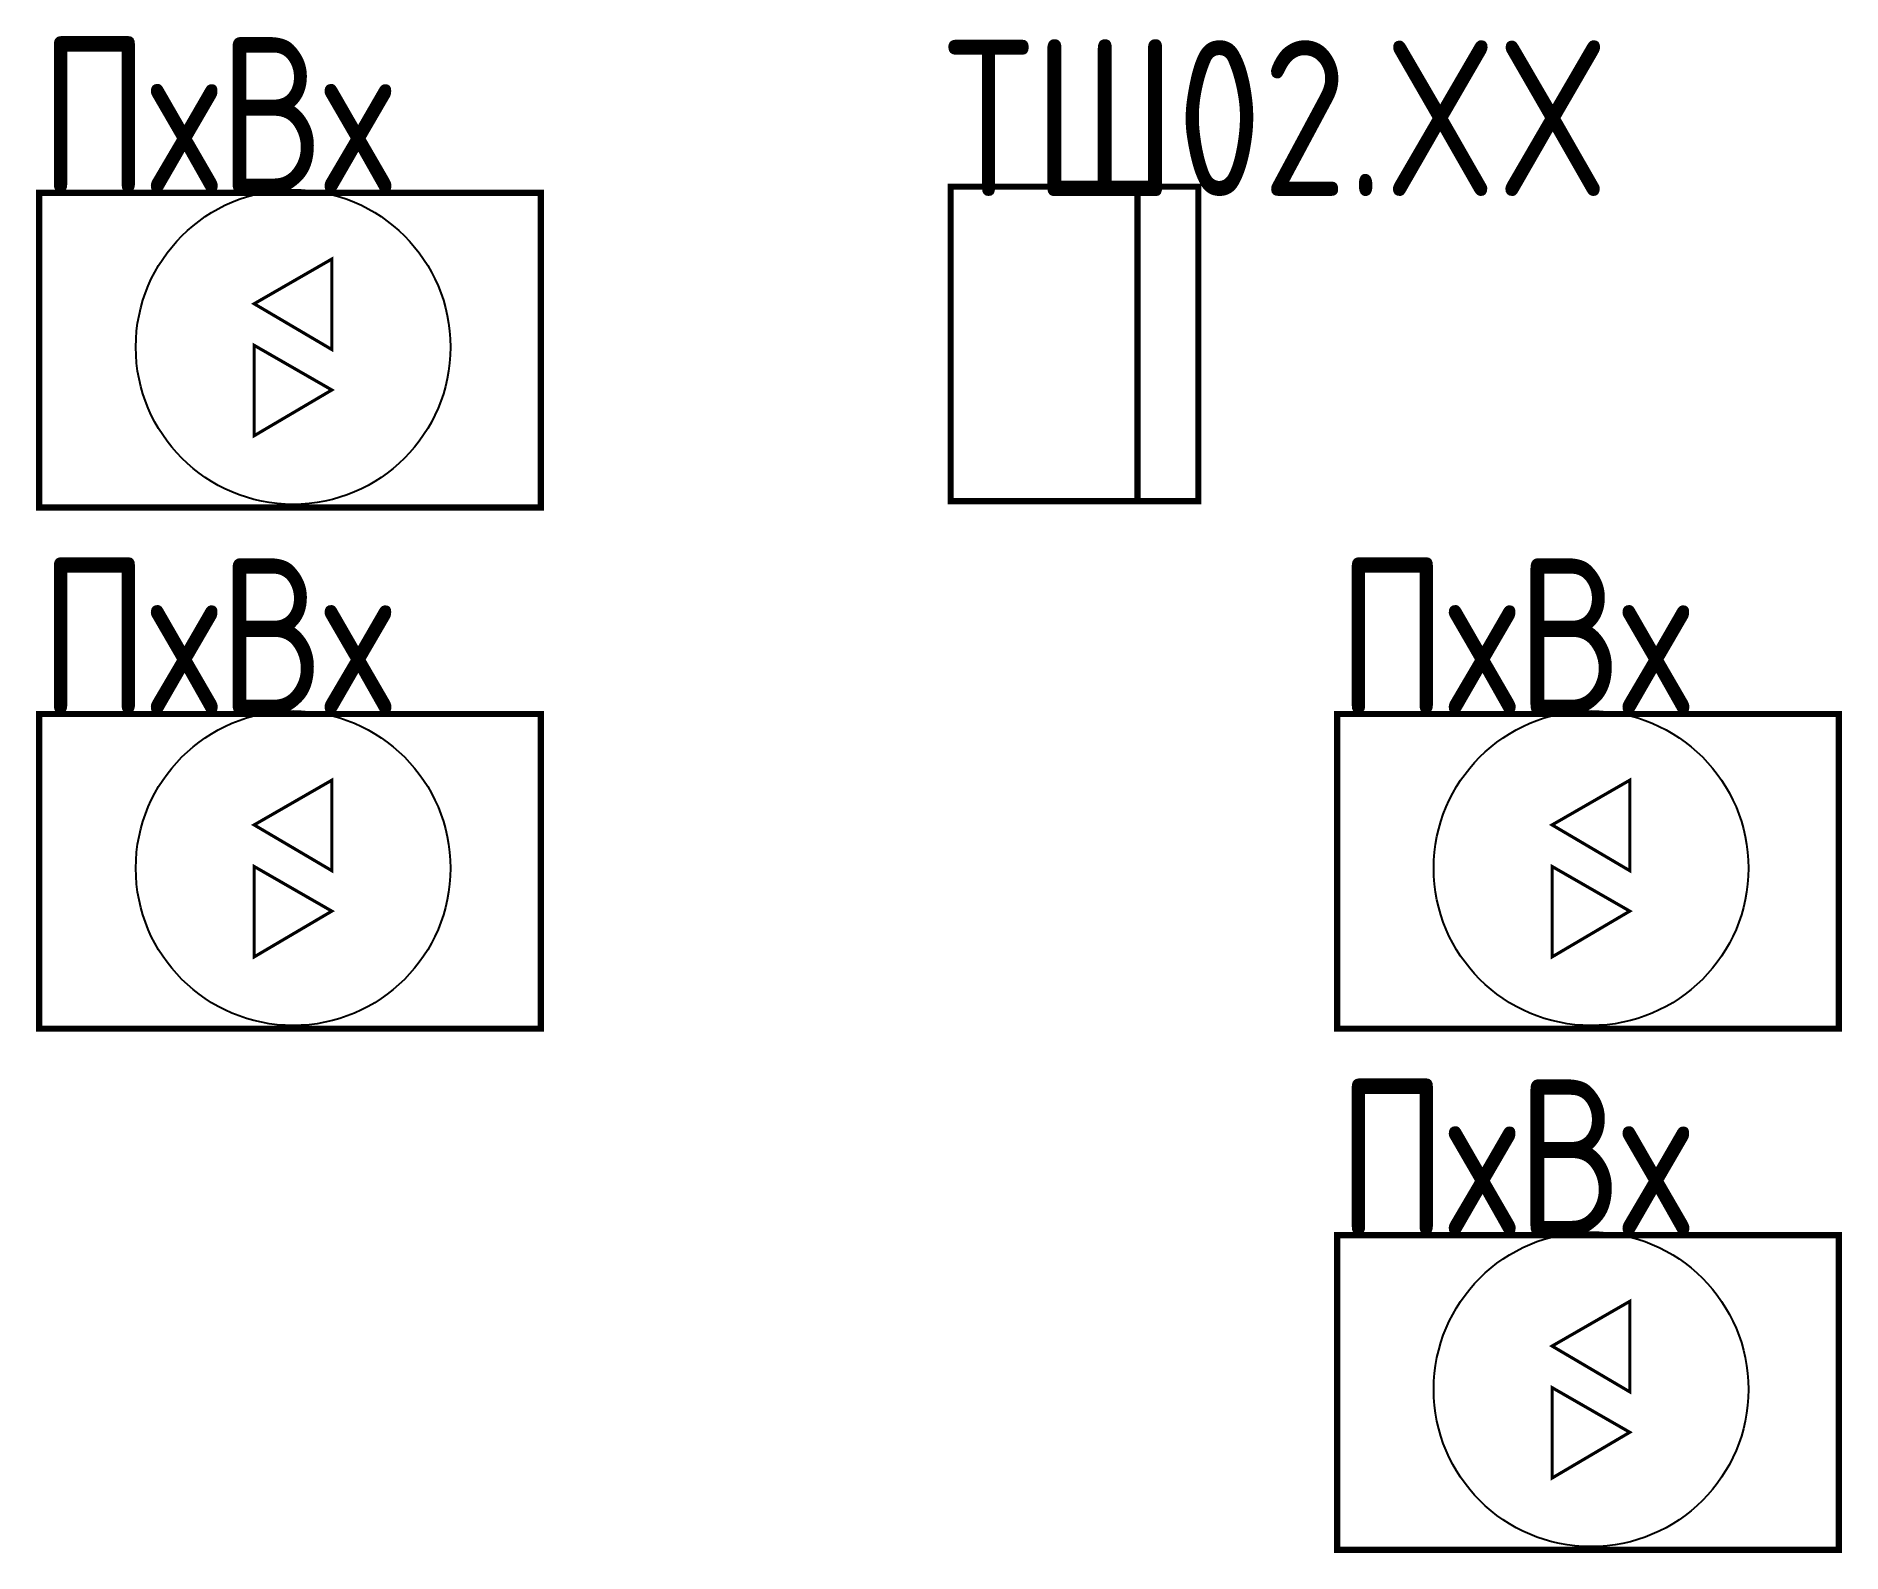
# Model space of a CAD drawing. Header units: millimetres. Extents: x 67868 to 140173, y -46644 to 25430.
# Drawn here: x 110322 to 116118, y 20561 to 25430 of the extents above.
import ezdxf

# ---------------------------------------------------------------- set-up
doc = ezdxf.new("R2010")
doc.units = ezdxf.units.MM
doc.styles.add('-ISOCPEUR-', font='ISOCPEUR.TTF', dxfattribs={"width": 0.8, "height": 2.5})

# ---------------------------------------------------------------- blocks, each defined once
blk = doc.blocks.new('PxVx')
at = {"const_width": 0.1}
blk.add_lwpolyline([(8.05, 5.05), (0, 5.05), (0, 0), (8.05, 0)], close=True, dxfattribs=at)
at = {"color": 1, "const_width": 0.05}
blk.add_lwpolyline([(3.449, 3.27), (4.696, 3.988), (4.696, 2.535), (3.449, 3.27)], dxfattribs=at)
at = {"color": 5, "const_width": 0.05}
blk.add_lwpolyline([(4.696, 1.886), (3.449, 2.603), (3.449, 1.151), (4.696, 1.886)], dxfattribs=at)
blk.add_circle((4.075, 2.575), 2.525)
at = {"insert": (0, 5.05), "char_height": 2.5, "attachment_point": 7, "style": '-ISOCPEUR-'}
blk.add_mtext_dynamic_manual_height_columns('ПхВх', width=80.31152, gutter_width=12.5, heights=[9], dxfattribs=at)
blk = doc.blocks.new('TС')
at = {"const_width": 0.1}
for points in [[(4.075, 0.1), (0.1, 0.1), (0.1, 5.15), (4.075, 5.15)], [(4.075, 5.15), (3.1, 5.15), (3.1, 0.1), (4.075, 0.1)]]:
    blk.add_lwpolyline(points, close=True, dxfattribs=at)
at = {"style": '-ISOCPEUR-', "width": 0.8}
blk.add_attdef('ADDR', (0, 5), '', height=2.5, dxfattribs=at)

msp = doc.modelspace()

# ---------------------------------------------------------------- block references
at = {"xscale": 200, "yscale": 200, "zscale": 200}
for p in [(110331.6, 23917.1), (110331.6, 22243.9), (114497.6, 22243.9), (114497.6, 20570.7)]:
    msp.add_blockref('PxVx', p, dxfattribs=at)
msp.add_blockref('TС', (113236.9, 23917.1), dxfattribs=at).add_auto_attribs({'ADDR': 'ТШ02.XX'})

doc.saveas('drawing.dxf')
